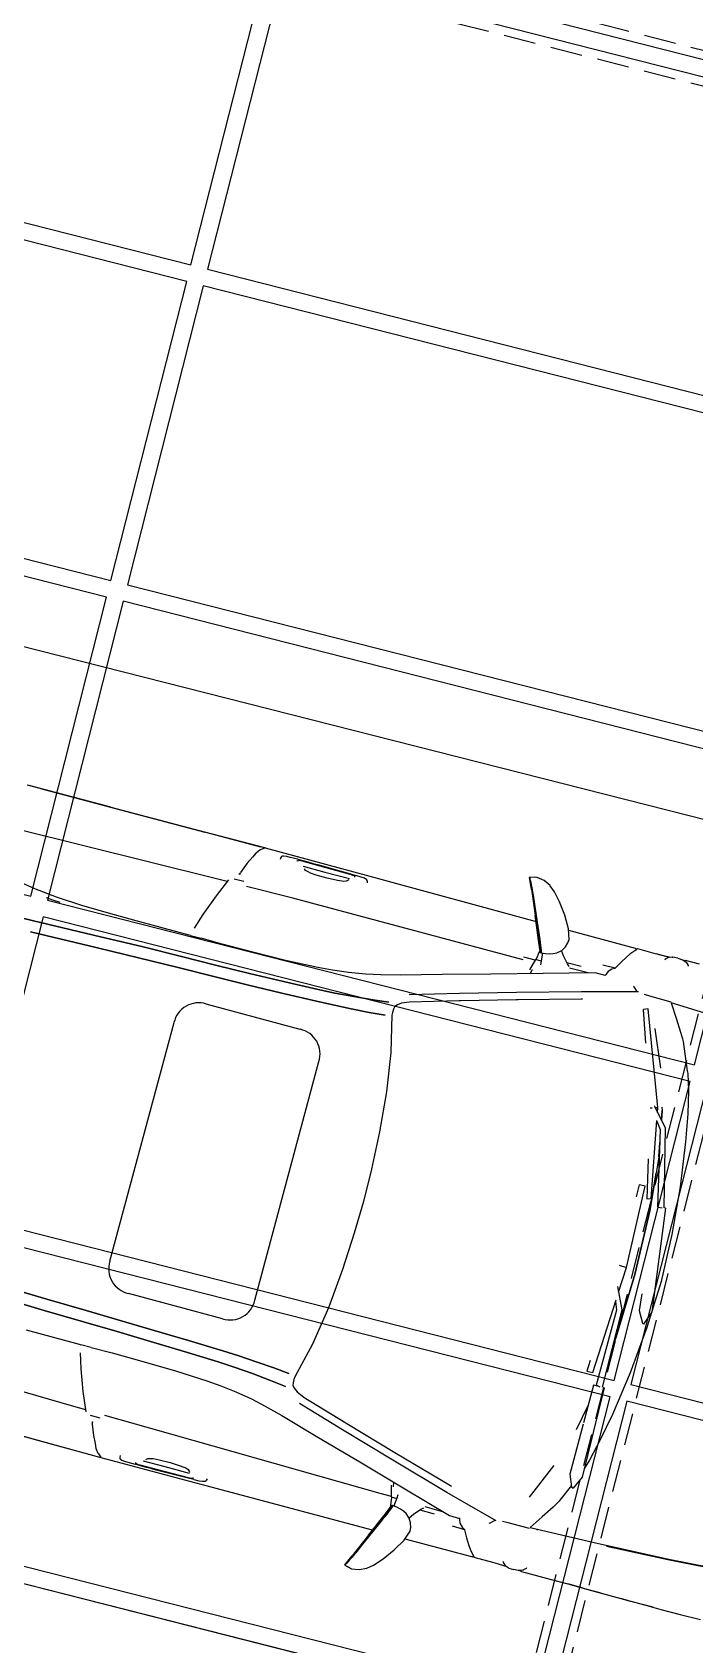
# Model space of a CAD drawing. Header units: inches. Extents: x 6322 to 85903, y -36042 to 7673.
# Drawn here: x 77690.6 to 77768, y -68 to 120.2 of the extents above; entities that cross this region are included whole.
import ezdxf

# ---------------------------------------------------------------- set-up
doc = ezdxf.new("R2010")
doc.units = ezdxf.units.IN
doc.header["$LTSCALE"] = 10
doc.linetypes.add('Amconstr', pattern=[9999, 9999, 0])
doc.linetypes.add('HIDDEN2', pattern=[0.1875, 0.125, -0.0625])
for name, color, linetype in [('ADSK_ASSOC_ENTITY_BACKUPS', 7, 'Continuous'), ('CAR1', 250, 'Continuous'), ('PARK LINE', 2, 'Continuous'), ('SHADE I SEC BEAM', 11, 'HIDDEN2'), ('SOLAR PANEL', 10, 'Continuous'), ('WALL', 4, 'Continuous')]:
    doc.layers.add(name, color=color, linetype=linetype)

# ---------------------------------------------------------------- blocks, each defined once
blk = doc.blocks.new('*U177')
at = {"layer": 'SOLAR PANEL'}
blk.add_lwpolyline([(-39, 18), (-39, -18), (39, -18), (39, 18)], close=True, dxfattribs=at)
blk = doc.blocks.new('*U178')
at = {"layer": 'SOLAR PANEL', "color": 0, "linetype": 'ByBlock', "lineweight": -2}
for p in [(80, 950), (0, 912), (80, 912), (0, 874), (80, 874), (0, 836), (80, 836), (80, 798), (160, 798), (80, 760), (160, 760), (80, 722)]:
    blk.add_blockref('*U177', p, dxfattribs=at)
blk = doc.blocks.new('*U75')
at = {"layer": 'SOLAR PANEL', "xscale": -1, "rotation": 165.7461911174656}
blk.add_blockref('*U178', (-184.49, 86.07), dxfattribs=at)
blk = doc.blocks.new('*U80')
at = {"layer": 'ADSK_ASSOC_ENTITY_BACKUPS', "linetype": 'Amconstr', "lineweight": 25}
blk.add_blockref('*U75', (0, 0), dxfattribs=at)
at = {"layer": 'SOLAR PANEL', "color": 0, "linetype": 'ByBlock', "lineweight": -2}
blk.add_blockref('*U75', (0, 0), dxfattribs=at)
blk = doc.blocks.new('*U107')
at = {"layer": 'SHADE I SEC BEAM', "ltscale": 3}
blk.add_lwpolyline([(-0.49, -1.94), (-232.13, 56.91), (-231.15, 60.78), (0.49, 1.94)], close=True, dxfattribs=at)
blk = doc.blocks.new('*U108')
at = {"layer": 'SHADE I SEC BEAM', "color": 0, "linetype": 'ByBlock', "lineweight": -2}
blk.add_blockref('*U107', (-224.55, -883.92), dxfattribs=at)
blk = doc.blocks.new('*U160')
at = {"layer": 'PARK LINE', "linetype": 'Amconstr', "lineweight": 25}
blk.add_line((-22.29, 5.66), (-218.07, 55.4), dxfattribs=at)
blk = doc.blocks.new('*U161')
at = {"layer": 'PARK LINE', "color": 0, "linetype": 'ByBlock', "lineweight": -2}
for p in [(-182.69, -719.16), (-208.79, -821.89)]:
    blk.add_blockref('*U160', p, dxfattribs=at)
blk = doc.blocks.new('*U141')
at = {"layer": 'SHADE I SEC BEAM', "ltscale": 3}
blk.add_lwpolyline([(-119.45, -478.32), (-123.32, -477.33), (119.45, 478.32), (123.32, 477.33)], close=True, dxfattribs=at)
blk = doc.blocks.new('*U142')
at = {"layer": 'WALL', "color": 0, "linetype": 'ByBlock', "lineweight": -2}
blk.add_blockref('*U141', (127.94, -32.5), dxfattribs=at)
blk = doc.blocks.new('A$C6e495745')
at = {"layer": 'CAR1'}
for p, q in [((72.96, 83), (72.29, 82.45)), ((72.98, 83.01), (72.96, 83)), ((73.79, 83.39), (72.98, 83.01)), ((74.67, 83.52), (73.79, 83.39)), ((75.54, 83.33), (74.67, 83.52)), ((75.54, 83.34), (74.95, 83.46)), ((75.53, 83.3), (74.98, 82.06)), ((75.13, 82.52), (75.26, 82.81)), ((75.45, 83.18), (75.26, 82.81)), ((75.26, 82.81), (75.37, 83.04)), ((75.26, 82.81), (75.26, 82.81)), ((75.37, 83.04), (75.45, 83.18)), ((75.45, 83.18), (75.5, 83.25)), ((75.5, 83.25), (75.53, 83.3)), ((75.53, 83.3), (75.54, 83.33)), ((75.54, 83.33), (75.54, 83.34)), ((71.42, 81.44), (70.42, 80.11)), ((72.29, 82.45), (71.42, 81.44)), ((74.52, 81.2), (73.7, 79.36)), ((73.76, 79.24), (74.98, 82.06)), ((74.18, 80.44), (74.6, 81.41)), ((74.82, 81.89), (74.52, 81.2)), ((74.6, 81.41), (74.69, 81.6)), ((74.69, 81.6), (74.79, 81.81)), ((74.79, 81.81), (74.89, 82.03)), ((74.89, 82.03), (74.97, 82.21)), ((74.97, 82.21), (75.13, 82.52)), ((74.97, 82.21), (74.97, 82.21)), ((70.42, 80.11), (69.59, 78.71)), ((73.76, 79.24), (72.61, 76.52)), ((73.7, 79.36), (72.9, 77.53)), ((73.11, 78.02), (73.64, 79.22)), ((73.64, 79.22), (74.18, 80.44)), ((36.21, 78.7), (33.75, 78.67)), ((38.54, 78.72), (36.21, 78.7)), ((40.51, 78.72), (38.54, 78.72)), ((42.71, 78.71), (39.48, 78.68)), ((43.4, 78.71), (40.51, 78.72)), ((42.71, 78.71), (43.4, 78.71)), ((45.62, 78.7), (43.4, 78.71)), ((47.81, 78.69), (45.62, 78.7)), ((47.93, 78.68), (45.79, 78.69)), ((49.8, 78.68), (47.81, 78.69)), ((47.93, 78.68), (49.8, 78.67)), ((50.73, 78.67), (49.8, 78.68)), ((49.8, 78.67), (49.8, 78.67)), ((51.84, 78.67), (49.81, 78.68)), ((53.74, 78.67), (51.84, 78.67)), ((55.42, 78.67), (53.74, 78.67)), ((54.96, 78.1), (54.99, 78.21)), ((54.99, 78.21), (55.29, 78.5)), ((55.29, 78.5), (55.71, 78.65)), ((55.42, 78.67), (55.74, 78.65)), ((55.71, 78.65), (55.8, 78.67)), ((55.8, 78.67), (56.37, 78.71)), ((56.94, 78.67), (56.37, 78.71)), ((56.94, 78.67), (57.03, 78.65)), ((57.45, 78.5), (57.03, 78.65)), ((57.18, 78.59), (58.65, 78.54)), ((57.74, 78.21), (57.45, 78.5)), ((57.78, 78.09), (57.74, 78.21)), ((58.65, 78.54), (58.92, 78.54)), ((58.92, 78.54), (61.19, 78.56)), ((61.35, 78.32), (61.19, 78.56)), ((61.41, 78.53), (61.32, 78.44)), ((61.32, 78.43), (61.32, 78.44)), ((61.32, 78.36), (61.32, 78.43)), ((61.32, 78.43), (61.32, 78.43)), ((61.82, 77.81), (61.35, 78.32)), ((61.41, 78.53), (61.47, 78.53)), ((61.47, 78.53), (69.53, 78.55)), ((61.84, 77.78), (61.82, 77.81)), ((61.88, 77.72), (61.84, 77.78)), ((62.19, 77.25), (61.88, 77.72)), ((62.63, 76.54), (62.19, 77.25)), ((69.59, 78.71), (69.2, 77.51)), ((69.2, 77.51), (69.23, 77.09)), ((72.9, 77.53), (72.47, 76.57)), ((72.7, 77.1), (73.11, 78.02)), ((73.47, 78.56), (93.59, 78.6)), ((93.59, 78.6), (106.28, 78.62)), ((93.7, 77.78), (93.74, 78)), ((93.83, 78.11), (93.74, 78)), ((94.14, 78.19), (93.83, 78.11)), ((94.56, 78.24), (94.14, 78.19)), ((95.18, 78.27), (94.56, 78.24)), ((95.18, 78.27), (95.86, 78.29)), ((95.28, 78.12), (95.26, 78.04)), ((95.28, 78.12), (95.33, 78.15)), ((95.38, 78.16), (95.33, 78.15)), ((95.52, 78.18), (95.38, 78.16)), ((95.72, 78.19), (95.52, 78.18)), ((98.79, 78.22), (95.72, 78.19)), ((95.82, 77.72), (98.8, 77.71)), ((95.86, 78.29), (97.14, 78.31)), ((95.97, 77.45), (95.87, 77.56)), ((96.11, 77.31), (95.97, 77.45)), ((96.36, 77.2), (96.11, 77.31)), ((97.12, 77.11), (96.36, 77.2)), ((97.14, 78.31), (98.44, 78.32)), ((98.44, 78.32), (99.69, 78.33)), ((101.69, 78.24), (98.79, 78.22)), ((98.8, 77.71), (101.41, 77.72)), ((99.69, 78.33), (100.37, 78.33)), ((100.37, 78.33), (101.02, 78.33)), ((100.7, 77.22), (100.4, 77.14)), ((101.01, 77.3), (100.7, 77.22)), ((101.2, 77.44), (101.01, 77.3)), ((101.02, 78.33), (102.24, 78.32)), ((101.9, 78.24), (101.69, 78.24)), ((102.08, 78.22), (101.9, 78.24)), ((102.17, 78.19), (102.08, 78.22)), ((102.1, 78.21), (102.14, 78.21)), ((102.14, 78.21), (102.22, 78.18)), ((102.22, 78.18), (102.17, 78.19)), ((102.22, 78.18), (102.24, 78.08)), ((103.14, 78.31), (102.24, 78.32)), ((103.55, 78.28), (103.14, 78.31)), ((103.9, 78.25), (103.55, 78.28)), ((104.06, 78.2), (103.9, 78.25)), ((104.14, 78.14), (104.06, 78.2)), ((104.19, 78), (104.14, 78.14)), ((104.21, 77.78), (104.19, 78)), ((106.71, 78.25), (106.28, 78.62)), ((106.3, 78.61), (113.47, 78.57)), ((106.31, 78.6), (106.32, 78.61)), ((113.54, 78.57), (106.32, 78.61)), ((106.32, 78.61), (106.32, 78.61)), ((106.8, 78.18), (106.71, 78.25)), ((107.11, 77.8), (106.8, 78.18)), ((107.13, 77.78), (107.11, 77.8)), ((107.16, 77.72), (107.13, 77.78)), ((107.4, 77.21), (107.16, 77.72)), ((107.82, 76.34), (107.4, 77.21)), ((113.47, 78.57), (124.92, 78.51)), ((125.13, 78.5), (113.54, 78.57)), ((63.09, 75.71), (62.63, 76.54)), ((63.12, 75.67), (63.09, 75.71)), ((64.6, 75.65), (63.12, 75.67)), ((63.15, 75.64), (63.12, 75.67)), ((63.46, 75.47), (63.15, 75.64)), ((63.82, 75.09), (63.46, 75.47)), ((69.34, 75.49), (68.65, 74.71)), ((69.23, 77.09), (69.39, 76.57)), ((69.72, 76.04), (69.34, 75.49)), ((69.39, 76.57), (69.7, 76.06)), ((69.7, 76.06), (70.19, 75.63)), ((70.19, 75.63), (70.55, 75.45)), ((70.55, 75.45), (70.96, 75.32)), ((70.96, 75.32), (71.44, 75.21)), ((72, 75.43), (71.96, 75.23)), ((71.96, 75.23), (71.97, 75.33)), ((71.97, 75.33), (72, 75.43)), ((72.23, 76), (72, 75.43)), ((72, 75.43), (72.11, 75.69)), ((72.61, 76.52), (72.09, 75.28)), ((72.11, 75.69), (72.23, 76)), ((72.21, 75.14), (72.14, 75.41)), ((72.47, 76.57), (72.23, 76)), ((72.23, 76), (72.36, 76.3)), ((72.36, 76.3), (72.49, 76.61)), ((72.36, 76.3), (72.47, 76.57)), ((72.47, 76.57), (72.49, 76.61)), ((72.49, 76.61), (72.51, 76.66)), ((72.51, 76.66), (72.53, 76.72)), ((72.53, 76.72), (72.56, 76.77)), ((72.56, 76.77), (72.6, 76.86)), ((72.6, 76.86), (72.64, 76.95)), ((72.64, 76.95), (72.67, 77.03)), ((72.67, 77.03), (72.7, 77.1)), ((98.36, 77.06), (97.12, 77.11)), ((99.69, 77.08), (98.36, 77.06)), ((100.4, 77.14), (99.69, 77.08)), ((108.32, 75.1), (107.82, 76.34)), ((55.77, 73.46), (48.09, 73.21)), ((54.72, 71.89), (55.77, 73.46)), ((54.93, 73.56), (54.85, 73.43)), ((55.82, 73.59), (58.4, 73.62)), ((58.4, 73.62), (59.06, 73.62)), ((59.79, 73.74), (66.22, 72.02)), ((60.4, 74.16), (59.94, 73.7)), ((60.51, 74.21), (60.4, 74.16)), ((64, 74.68), (63.82, 75.09)), ((64.03, 74.52), (64, 74.68)), ((65.23, 74.56), (64.02, 74.57)), ((71.08, 72.89), (65.23, 74.56)), ((68.27, 74.3), (66.02, 74.34)), ((68.75, 74.82), (67.03, 74.82)), ((68.65, 74.71), (68.36, 74.46)), ((71.44, 75.21), (71.98, 75.14)), ((71.67, 73.8), (71.69, 74.21)), ((71.69, 74.21), (71.77, 74.95)), ((72.38, 74.23), (71.69, 74.24)), ((71.77, 74.95), (71.79, 75.17)), ((71.96, 75.16), (71.96, 75.23)), ((71.96, 75.23), (71.98, 75.14)), ((71.98, 75.14), (71.96, 75.16)), ((71.98, 75.14), (72.04, 75.18)), ((72.01, 75.15), (71.98, 75.14)), ((72.04, 75.18), (72.01, 75.15)), ((72.04, 75.18), (72.09, 75.28)), ((72.07, 75.22), (72.04, 75.18)), ((72.09, 75.28), (72.07, 75.22)), ((72.29, 74.6), (72.21, 75.14)), ((72.33, 74.29), (72.29, 74.6)), ((72.33, 74.23), (72.33, 74.29)), ((72.74, 72.91), (72.38, 74.23)), ((73.77, 74.14), (72.4, 74.16)), ((101.62, 73.79), (73.77, 74.14)), ((107.2, 73.71), (101.62, 73.79)), ((108.8, 74.15), (107.64, 74.17)), ((108.32, 75.1), (108.32, 74.83)), ((108.4, 74.85), (108.32, 74.85)), ((108.42, 74.85), (108.4, 74.85)), ((110.35, 71.7), (109.42, 73.92)), ((110.97, 73.65), (109.53, 73.67)), ((134.68, 73.18), (110.97, 73.65)), ((39.15, 72.8), (30.9, 72.26)), ((30.95, 72.39), (39.24, 72.92)), ((48.09, 73.21), (39.15, 72.8)), ((39.24, 72.92), (46.59, 73.28)), ((53.8, 70.46), (54.72, 71.89)), ((66.22, 72.02), (73.52, 69.99)), ((76.98, 71.23), (71.08, 72.89)), ((72.42, 73.03), (72.42, 73.02)), ((72.42, 73.02), (72.53, 72.48)), ((111.27, 69.22), (110.35, 71.7)), ((53.29, 69.62), (53.37, 69.75)), ((53.37, 69.75), (53.8, 70.46)), ((54.99, 65.79), (56.8, 70.07)), ((66.04, 71.15), (65.89, 71.19)), ((73.32, 69.11), (66.04, 71.15)), ((73.52, 69.99), (79.92, 68.14)), ((82.45, 69.7), (76.98, 71.23)), ((87.19, 68.37), (82.45, 69.7)), ((52.39, 67.46), (53.23, 69.47)), ((53.23, 69.47), (53.29, 69.62)), ((73.32, 69.11), (73.1, 69.18)), ((79.6, 67.3), (73.32, 69.11)), ((79.92, 68.14), (85.55, 66.47)), ((89.35, 67.82), (87.19, 68.37)), ((91.12, 67.43), (89.35, 67.82)), ((111.83, 67.42), (111.27, 69.22)), ((51.42, 66.21), (52.1, 67.72)), ((51.66, 55.46), (51.42, 66.21)), ((52.32, 67.63), (52.1, 67.72)), ((52.9, 66.23), (52.32, 67.63)), ((52.91, 60.21), (52.9, 66.23)), ((79.72, 67.26), (79.6, 67.3)), ((85.33, 65.61), (79.72, 67.26)), ((93.1, 67.1), (91.12, 67.43)), ((94.97, 66.87), (93.1, 67.1)), ((96.69, 66.72), (94.97, 66.87)), ((100.54, 66.55), (96.69, 66.72)), ((104.34, 66.48), (100.54, 66.55)), ((108.21, 66.47), (104.34, 66.48)), ((110.76, 66.48), (108.21, 66.47)), ((110.76, 66.48), (112.02, 66.49)), ((110.76, 66.48), (110.76, 66.48)), ((112.19, 66.49), (112.02, 66.49)), ((118.62, 66.49), (112.19, 66.49)), ((50.51, 61.45), (51.12, 64.09)), ((51.12, 64.09), (51.44, 65.11)), ((54.98, 65.77), (54.99, 65.79)), ((86.18, 65.24), (85.25, 65.64)), ((86.58, 64.96), (86.18, 65.24)), ((86.83, 64.66), (86.58, 64.96)), ((86.91, 64.33), (86.83, 64.66)), ((86.93, 63.94), (86.91, 64.33)), ((89.52, 64.77), (87.63, 64.98)), ((87.63, 64.98), (89.52, 64.77)), ((91.77, 64.54), (89.52, 64.77)), ((89.52, 64.77), (91.77, 64.54)), ((94.02, 64.36), (91.77, 64.54)), ((91.77, 64.54), (94.02, 64.36)), ((96, 64.25), (94.02, 64.36)), ((94.02, 64.36), (96, 64.25)), ((100.14, 64.11), (96, 64.25)), ((96, 64.25), (100.14, 64.11)), ((104.23, 64), (100.14, 64.11)), ((100.14, 64.11), (104.23, 64)), ((108.3, 63.9), (104.23, 64)), ((104.23, 64), (108.3, 63.9)), ((85.87, 59.38), (86.88, 63.6)), ((86.88, 63.6), (86.93, 63.94)), ((87.67, 63.42), (89.53, 63.24)), ((89.53, 63.24), (87.67, 63.42)), ((89.53, 63.24), (91.69, 63.08)), ((91.69, 63.08), (89.53, 63.24)), ((91.69, 63.08), (93.85, 62.97)), ((93.85, 62.97), (91.69, 63.08)), ((93.85, 62.97), (95.81, 62.89)), ((95.81, 62.89), (93.85, 62.97)), ((95.81, 62.89), (99.99, 62.75)), ((99.99, 62.75), (95.81, 62.89)), ((99.99, 62.75), (104.15, 62.64)), ((104.15, 62.64), (99.99, 62.75)), ((104.15, 62.64), (108.3, 62.55)), ((108.3, 62.55), (104.15, 62.64)), ((112.41, 63.83), (108.3, 63.9)), ((108.3, 63.9), (112.41, 63.83)), ((108.3, 62.55), (112.45, 62.48)), ((112.45, 62.48), (108.3, 62.55)), ((117.2, 63.74), (112.41, 63.83)), ((112.41, 63.83), (117.2, 63.74)), ((112.45, 62.48), (117.23, 62.39)), ((112.45, 62.48), (112.45, 62.48)), ((117.23, 62.39), (112.45, 62.48)), ((122.16, 63.61), (117.2, 63.74)), ((117.2, 63.74), (122.16, 63.61)), ((117.23, 62.39), (122.17, 62.26)), ((122.17, 62.26), (117.23, 62.39)), ((49.91, 58.24), (50.51, 61.45)), ((52.92, 57.92), (53.53, 61.07)), ((52.92, 55.49), (52.91, 60.05)), ((85.19, 54.81), (85.87, 59.38)), ((96.8, 59.26), (108.18, 59.26)), ((102.49, 59.26), (105.5, 59.26)), ((49.17, 53.01), (49.91, 58.24)), ((51.66, 55.46), (51.75, 55.46)), ((52.01, 46.15), (51.9, 55.47)), ((52.51, 55.44), (52.17, 55.48)), ((52.3, 55.47), (52.92, 55.49)), ((52.46, 55.45), (52.46, 55.47)), ((52.63, 55.43), (52.51, 55.44)), ((52.61, 46.33), (52.63, 55.43)), ((84.76, 50.09), (85.19, 54.81)), ((93.73, 56.19), (93.73, 27.36)), ((111.25, 56.19), (111.25, 27.36)), ((48.65, 47.37), (49.17, 53.01)), ((53.41, 54.09), (52.96, 45.2)), ((54.1, 54.11), (53.41, 54.09)), ((54.06, 52.8), (54.1, 54.11)), ((51.85, 49.39), (51.63, 41.76)), ((51.63, 41.76), (51.85, 49.38)), ((51.85, 49.38), (51.96, 50.47)), ((51.96, 50.47), (51.85, 49.39)), ((84.53, 45.62), (84.76, 50.09)), ((48.45, 41.76), (48.65, 47.37)), ((48.58, 45.53), (49.13, 47.1)), ((49.28, 47.02), (49.13, 47.1)), ((50.16, 33.35), (48.58, 45.51)), ((50.04, 45.69), (49.28, 47.02)), ((50.26, 43.73), (50.04, 45.69)), ((53.21, 43.66), (52.01, 46.15)), ((52.97, 45.39), (52.61, 46.33)), ((84.45, 41.76), (84.53, 45.62)), ((52.92, 44.27), (52.76, 41.22)), ((53.21, 43.66), (53.23, 43.66)), ((48.65, 36.15), (48.45, 41.76)), ((51.85, 34.14), (51.63, 41.76)), ((51.63, 41.76), (51.85, 34.13)), ((84.53, 37.9), (84.45, 41.76)), ((52.76, 41.22), (53.13, 31.51)), ((53.55, 41.2), (52.76, 41.22)), ((53.68, 41.21), (53.55, 41.2)), ((84.76, 33.43), (84.53, 37.9)), ((49.17, 30.51), (48.65, 36.15)), ((52.49, 27.78), (51.85, 34.14)), ((51.85, 34.13), (52.29, 29.7)), ((50.16, 33.35), (50.3, 33.36)), ((52.64, 24.32), (50.39, 33.38)), ((51.04, 33.46), (50.57, 33.41)), ((51.07, 33.48), (51.04, 33.46)), ((53.15, 24.64), (51.12, 33.48)), ((52.57, 32.88), (52.07, 32.69)), ((52.07, 32.69), (53.79, 23.74)), ((53.63, 28.33), (52.57, 32.88)), ((53.86, 31.53), (53.84, 32.99)), ((85.19, 28.71), (84.76, 33.43)), ((49.91, 25.28), (49.17, 30.51)), ((53.13, 31.51), (53.82, 31.53)), ((53.86, 31.53), (53.82, 31.53)), ((85.87, 24.14), (85.19, 28.71)), ((52.49, 27.8), (52.81, 26.12)), ((52.81, 26.15), (52.49, 27.78)), ((50.51, 22.07), (49.91, 25.28)), ((53.78, 23.83), (53.15, 24.64)), ((54.52, 22.2), (52.64, 24.32)), ((53.53, 22.44), (53.31, 23.56)), ((53.31, 23.56), (53.53, 22.44)), ((53.97, 22.82), (54.08, 22.24)), ((86.88, 19.92), (85.87, 24.14)), ((96.8, 24.29), (108.18, 24.29)), ((51.12, 19.43), (50.51, 22.07)), ((53.65, 22.07), (53.53, 22.44)), ((53.53, 22.44), (53.53, 22.44)), ((54.4, 22.34), (54.08, 22.24)), ((54.08, 22.24), (58.17, 11.43)), ((54.52, 22.2), (54.54, 22.21)), ((54.86, 22.49), (54.74, 22.45)), ((54.95, 22.53), (54.86, 22.49)), ((54.95, 22.53), (54.86, 22.49)), ((99.99, 20.76), (95.81, 20.63)), ((95.81, 20.63), (99.99, 20.76)), ((104.15, 20.88), (99.99, 20.76)), ((99.99, 20.76), (104.15, 20.88)), ((108.3, 20.97), (104.15, 20.88)), ((104.15, 20.88), (108.3, 20.97)), ((112.45, 21.04), (108.3, 20.97)), ((108.3, 20.97), (112.45, 21.04)), ((117.23, 21.13), (112.45, 21.04)), ((112.45, 21.04), (117.23, 21.13)), ((122.17, 21.26), (117.23, 21.13)), ((117.23, 21.13), (122.17, 21.26)), ((126.69, 21.39), (122.17, 21.26)), ((122.17, 21.26), (126.69, 21.39)), ((130.19, 21.48), (126.69, 21.39)), ((126.69, 21.39), (130.19, 21.48)), ((51.72, 17.5), (51.12, 19.43)), ((86.58, 18.56), (86.83, 18.86)), ((86.83, 18.86), (86.91, 19.19)), ((86.93, 19.58), (86.88, 19.92)), ((86.91, 19.19), (86.93, 19.58)), ((89.53, 20.28), (87.67, 20.1)), ((87.67, 20.1), (89.53, 20.28)), ((89.52, 18.75), (91.77, 18.97)), ((91.77, 18.97), (89.52, 18.75)), ((91.69, 20.43), (89.53, 20.28)), ((89.53, 20.28), (91.69, 20.43)), ((93.85, 20.55), (91.69, 20.43)), ((91.69, 20.43), (93.85, 20.55)), ((91.77, 18.97), (94.02, 19.16)), ((94.02, 19.16), (91.77, 18.97)), ((95.81, 20.63), (93.85, 20.55)), ((93.85, 20.55), (95.81, 20.63)), ((94.02, 19.16), (96, 19.27)), ((96, 19.27), (94.02, 19.16)), ((96, 19.27), (100.14, 19.41)), ((100.14, 19.41), (96, 19.27)), ((100.14, 19.41), (104.23, 19.52)), ((104.23, 19.52), (100.14, 19.41)), ((104.23, 19.52), (108.3, 19.62)), ((108.3, 19.62), (104.23, 19.52)), ((108.3, 19.62), (112.41, 19.69)), ((112.41, 19.69), (108.3, 19.62)), ((112.41, 19.69), (117.2, 19.78)), ((117.2, 19.78), (112.41, 19.69)), ((117.2, 19.78), (122.16, 19.91)), ((122.16, 19.91), (117.2, 19.78)), ((122.16, 19.91), (126.69, 20.05)), ((126.69, 20.05), (122.16, 19.91)), ((126.69, 20.05), (130.2, 20.14)), ((130.2, 20.14), (126.69, 20.05)), ((130.2, 20.14), (133.63, 20.23)), ((133.63, 20.23), (130.2, 20.14)), ((51.81, 17.35), (51.72, 17.5)), ((51.9, 17.2), (51.81, 17.35)), ((51.96, 17.08), (51.9, 17.2)), ((52, 16.98), (51.96, 17.08)), ((53.23, 14.04), (52, 16.98)), ((54.99, 17.73), (54.98, 17.75)), ((56.8, 13.45), (54.99, 17.73)), ((79.72, 16.25), (85.33, 17.91)), ((85.55, 17.05), (79.92, 15.38)), ((85.33, 17.91), (86.18, 18.28)), ((85.55, 17.05), (85.57, 17.05)), ((86.18, 18.28), (86.58, 18.56)), ((87.63, 18.54), (89.52, 18.75)), ((89.52, 18.75), (87.63, 18.54)), ((96.69, 16.79), (100.54, 16.97)), ((100.54, 16.97), (104.34, 17.04)), ((104.34, 17.04), (108.21, 17.05)), ((108.21, 17.05), (110.76, 17.04)), ((110.76, 17.04), (110.76, 17.04)), ((112.02, 17.03), (110.76, 17.04)), ((112.02, 17.03), (112.19, 17.03)), ((112.19, 17.03), (118.62, 17.03)), ((118.62, 17.03), (121.98, 17.01)), ((121.98, 17.01), (125.2, 16.94)), ((125.2, 16.94), (128.31, 16.78)), ((127.74, 17.27), (128.62, 17.24)), ((128.62, 17.24), (129.41, 17.15)), ((58.7, 11.64), (57.43, 15.36)), ((73.32, 14.41), (79.6, 16.22)), ((79.92, 15.38), (73.52, 13.53)), ((79.6, 16.22), (79.72, 16.25)), ((82.45, 13.82), (87.19, 15.15)), ((87.19, 15.15), (89.35, 15.7)), ((89.35, 15.7), (91.12, 16.09)), ((91.12, 16.09), (93.1, 16.42)), ((93.1, 16.42), (94.97, 16.65)), ((94.97, 16.65), (96.69, 16.79)), ((111.27, 14.3), (111.83, 16.1)), ((128.31, 16.78), (131.02, 16.52)), ((131.02, 16.52), (133.15, 16.16)), ((53.29, 13.9), (53.23, 14.04)), ((53.37, 13.77), (53.29, 13.9)), ((53.8, 13.06), (53.37, 13.77)), ((56.81, 13.44), (56.8, 13.45)), ((66.04, 12.37), (73.1, 14.34)), ((73.52, 13.53), (66.22, 11.49)), ((73.1, 14.34), (73.32, 14.41)), ((76.98, 12.29), (82.45, 13.82)), ((110.35, 11.81), (111.27, 14.3)), ((54.72, 11.63), (53.8, 13.06)), ((55.77, 10.06), (54.72, 11.63)), ((58.17, 11.43), (58.67, 11.62)), ((58.7, 11.64), (58.67, 11.62)), ((66.22, 11.49), (59.79, 9.78)), ((65.86, 12.32), (66.04, 12.37)), ((71.08, 10.63), (76.98, 12.29)), ((109.42, 9.6), (110.35, 11.81)), ((48.09, 10.31), (55.77, 10.06)), ((58.4, 9.9), (55.82, 9.93)), ((59.06, 9.9), (58.4, 9.9)), ((59.94, 9.82), (60.4, 9.36)), ((65.23, 8.95), (71.08, 10.63)), ((71.69, 9.31), (71.67, 9.72)), ((72.38, 9.29), (72.75, 10.63)), ((72.53, 11.04), (72.42, 10.5)), ((72.42, 10.5), (72.42, 10.49)), ((73.77, 9.7), (101.62, 9.73)), ((101.62, 9.73), (107.2, 9.81)), ((109.53, 9.84), (110.97, 9.87)), ((110.97, 9.87), (134.68, 10.34)), ((60.4, 9.36), (60.51, 9.31)), ((62.63, 6.98), (63.09, 7.8)), ((63.09, 7.8), (63.12, 7.85)), ((63.12, 7.85), (63.15, 7.88)), ((63.12, 7.85), (64.6, 7.87)), ((63.15, 7.88), (63.46, 8.05)), ((63.46, 8.05), (63.82, 8.43)), ((63.82, 8.43), (64, 8.84)), ((64, 8.84), (64.03, 9)), ((64.02, 8.95), (65.23, 8.95)), ((66.02, 9.18), (68.27, 9.22)), ((67.02, 8.7), (68.75, 8.7)), ((68.36, 9.06), (68.65, 8.81)), ((68.65, 8.81), (69.34, 8.03)), ((69.34, 8.03), (69.72, 7.48)), ((70.19, 7.89), (69.7, 7.46)), ((70.55, 8.07), (70.19, 7.89)), ((70.96, 8.2), (70.55, 8.07)), ((71.44, 8.3), (70.96, 8.2)), ((71.98, 8.38), (71.44, 8.3)), ((71.77, 8.57), (71.69, 9.31)), ((71.69, 9.28), (72.38, 9.29)), ((71.79, 8.35), (71.77, 8.57)), ((71.96, 8.35), (71.98, 8.38)), ((71.98, 8.38), (71.96, 8.29)), ((71.96, 8.29), (71.96, 8.35)), ((71.97, 8.19), (71.96, 8.29)), ((71.96, 8.29), (72, 8.09)), ((72, 8.09), (71.97, 8.19)), ((71.98, 8.38), (72.01, 8.36)), ((72.04, 8.34), (71.98, 8.38)), ((72.11, 7.83), (72, 8.09)), ((72, 8.09), (72.23, 7.52)), ((72.01, 8.36), (72.04, 8.34)), ((72.04, 8.34), (72.07, 8.29)), ((72.09, 8.24), (72.04, 8.34)), ((72.07, 8.29), (72.09, 8.24)), ((72.09, 8.24), (72.61, 7)), ((72.23, 7.52), (72.11, 7.83)), ((72.14, 8.11), (72.21, 8.38)), ((72.21, 8.38), (72.29, 8.92)), ((72.29, 8.92), (72.33, 9.23)), ((72.33, 9.23), (72.33, 9.29)), ((72.4, 9.36), (73.77, 9.38)), ((107.64, 9.35), (108.8, 9.37)), ((107.82, 7.18), (108.32, 8.42)), ((108.32, 8.69), (108.32, 8.42)), ((108.32, 8.67), (108.4, 8.67)), ((108.4, 8.67), (108.42, 8.67)), ((61.35, 5.2), (61.82, 5.71)), ((61.82, 5.71), (61.84, 5.74)), ((61.84, 5.74), (61.88, 5.8)), ((61.88, 5.8), (62.19, 6.27)), ((62.19, 6.27), (62.63, 6.98)), ((69.23, 6.43), (69.2, 6.01)), ((69.2, 6.01), (69.59, 4.81)), ((69.39, 6.94), (69.23, 6.43)), ((69.7, 7.46), (69.39, 6.94)), ((72.36, 7.21), (72.23, 7.52)), ((72.23, 7.52), (72.47, 6.95)), ((72.49, 6.9), (72.36, 7.21)), ((72.47, 6.95), (72.36, 7.21)), ((72.49, 6.9), (72.47, 6.95)), ((72.47, 6.95), (72.9, 5.99)), ((72.51, 6.85), (72.49, 6.9)), ((72.53, 6.8), (72.51, 6.85)), ((72.56, 6.75), (72.53, 6.8)), ((72.6, 6.66), (72.56, 6.75)), ((72.64, 6.57), (72.6, 6.66)), ((72.61, 7), (73.76, 4.28)), ((72.67, 6.49), (72.64, 6.57)), ((72.7, 6.42), (72.67, 6.49)), ((73.11, 5.5), (72.7, 6.42)), ((72.9, 5.99), (73.7, 4.16)), ((93.74, 5.52), (93.7, 5.74)), ((98.8, 5.81), (95.82, 5.8)), ((95.87, 5.96), (95.97, 6.07)), ((95.97, 6.07), (96.11, 6.21)), ((96.11, 6.21), (96.36, 6.32)), ((96.36, 6.32), (97.12, 6.4)), ((97.12, 6.4), (98.36, 6.45)), ((98.36, 6.45), (99.69, 6.43)), ((101.41, 5.8), (98.8, 5.81)), ((99.69, 6.43), (100.4, 6.38)), ((100.4, 6.38), (100.7, 6.3)), ((100.7, 6.3), (101.01, 6.22)), ((101.01, 6.22), (101.2, 6.08)), ((104.19, 5.52), (104.21, 5.74)), ((106.8, 5.34), (107.11, 5.72)), ((107.11, 5.72), (107.13, 5.74)), ((107.13, 5.74), (107.16, 5.8)), ((107.16, 5.8), (107.4, 6.3)), ((107.4, 6.3), (107.82, 7.18)), ((53.74, 4.85), (55.42, 4.85)), ((54.99, 5.31), (54.96, 5.42)), ((55.29, 5.02), (54.99, 5.31)), ((55.71, 4.87), (55.29, 5.02)), ((55.74, 4.86), (55.42, 4.85)), ((55.8, 4.85), (55.71, 4.87)), ((56.37, 4.81), (55.8, 4.85)), ((56.37, 4.81), (56.94, 4.85)), ((57.03, 4.87), (56.94, 4.85)), ((57.03, 4.87), (57.45, 5.02)), ((58.62, 4.98), (57.18, 4.92)), ((57.31, 4.97), (58.92, 4.98)), ((57.45, 5.02), (57.74, 5.31)), ((57.74, 5.31), (57.78, 5.43)), ((61.19, 4.96), (58.92, 4.98)), ((61.19, 4.96), (61.35, 5.2)), ((61.32, 5.08), (61.32, 5.16)), ((61.32, 5.08), (61.41, 4.99)), ((61.32, 5.08), (61.32, 5.08)), ((61.32, 5.08), (61.32, 5.08)), ((61.47, 4.99), (61.41, 4.99)), ((69.53, 4.97), (61.47, 4.99)), ((69.59, 4.81), (70.42, 3.41)), ((73.64, 4.3), (73.11, 5.5)), ((93.59, 4.92), (73.47, 4.96)), ((74.18, 3.08), (73.64, 4.3)), ((73.7, 4.16), (74.52, 2.32)), ((74.98, 1.46), (73.76, 4.28)), ((106.28, 4.9), (93.59, 4.92)), ((93.74, 5.52), (93.83, 5.41)), ((93.83, 5.41), (94.14, 5.32)), ((94.14, 5.32), (94.56, 5.28)), ((94.56, 5.28), (95.18, 5.25)), ((95.86, 5.23), (95.18, 5.25)), ((95.26, 5.48), (95.28, 5.4)), ((95.33, 5.37), (95.28, 5.4)), ((95.33, 5.37), (95.38, 5.36)), ((95.38, 5.36), (95.52, 5.34)), ((95.52, 5.34), (95.72, 5.33)), ((95.72, 5.33), (98.79, 5.3)), ((97.14, 5.21), (95.86, 5.23)), ((98.44, 5.2), (97.14, 5.21)), ((99.69, 5.19), (98.44, 5.2)), ((98.79, 5.3), (101.69, 5.28)), ((100.37, 5.19), (99.69, 5.19)), ((101.02, 5.19), (100.37, 5.19)), ((102.24, 5.2), (101.02, 5.19)), ((101.69, 5.28), (101.9, 5.28)), ((101.9, 5.28), (102.08, 5.3)), ((102.08, 5.3), (102.17, 5.33)), ((102.14, 5.31), (102.11, 5.31)), ((102.22, 5.34), (102.14, 5.31)), ((102.17, 5.33), (102.22, 5.34)), ((102.24, 5.44), (102.22, 5.34)), ((102.24, 5.2), (103.14, 5.21)), ((103.14, 5.21), (103.55, 5.23)), ((103.55, 5.23), (103.9, 5.27)), ((103.9, 5.27), (104.06, 5.31)), ((104.06, 5.31), (104.14, 5.38)), ((104.14, 5.38), (104.19, 5.52)), ((106.28, 4.9), (106.71, 5.27)), ((106.32, 4.91), (106.3, 4.91)), ((106.32, 4.91), (106.31, 4.92)), ((106.32, 4.91), (113.54, 4.95)), ((106.32, 4.91), (106.32, 4.91)), ((106.71, 5.27), (106.8, 5.34)), ((113.47, 4.95), (106.81, 4.91)), ((124.92, 5), (113.47, 4.95)), ((125.11, 5.01), (113.54, 4.95)), ((124.92, 5), (134.94, 5.04)), ((133.4, 5.04), (125.11, 5.01)), ((125.13, 5.02), (134.37, 5.05)), ((125.14, 5.02), (125.13, 5.02)), ((134.37, 5.05), (134.97, 5.05)), ((70.42, 3.41), (71.42, 2.07)), ((71.42, 2.07), (72.29, 1.07)), ((74.6, 2.11), (74.18, 3.08)), ((74.52, 2.32), (74.83, 1.63)), ((74.69, 1.92), (74.6, 2.11)), ((74.79, 1.71), (74.69, 1.92)), ((72.29, 1.07), (72.96, 0.52)), ((72.96, 0.52), (72.98, 0.51)), ((72.98, 0.51), (73.79, 0.13)), ((73.79, 0.13), (74.67, 0)), ((74.67, 0), (75.54, 0.19)), ((74.89, 1.49), (74.79, 1.71)), ((74.86, 0.04), (75.54, 0.18)), ((74.97, 1.31), (74.89, 1.49)), ((75.13, 1), (74.97, 1.31)), ((74.97, 1.31), (74.97, 1.3)), ((74.98, 1.46), (75.53, 0.21)), ((75.26, 0.71), (75.13, 1)), ((75.37, 0.48), (75.26, 0.71)), ((75.26, 0.71), (75.45, 0.34)), ((75.26, 0.71), (75.26, 0.71)), ((75.45, 0.34), (75.37, 0.48)), ((75.5, 0.26), (75.45, 0.34)), ((75.53, 0.21), (75.5, 0.26)), ((75.54, 0.19), (75.53, 0.21)), ((75.54, 0.18), (75.54, 0.19))]:
    blk.add_line(p, q, dxfattribs=at)
for centre, start, end in [((96.66, 56.33), 87.1848, 182.6876), ((108.32, 56.33), 357.3124, 92.8152), ((96.66, 27.22), 177.3124, 272.8152), ((108.32, 27.22), 267.1848, 2.6876)]:
    blk.add_arc(centre, 2.94, start, end, dxfattribs=at)

msp = doc.modelspace()

# ---------------------------------------------------------------- linework, layer by layer
at = {"linetype": 'Amconstr', "lineweight": 25}
msp.add_circle((60708.4733, -17819.81171), 18222, dxfattribs=at)

# ---------------------------------------------------------------- block references
at = {"layer": 'CAR1', "rotation": 164.9497587353136}
msp.add_blockref('A$C6e495745', (77821.70371, 2.18303), dxfattribs=at)
at = {"layer": 'PARK LINE', "linetype": 'Amconstr', "lineweight": 25, "xscale": -1, "rotation": 151.4923822348115}
msp.add_blockref('*U161', (77644.57175, -814.97957), dxfattribs=at)
at = {"layer": 'SHADE I SEC BEAM', "linetype": 'Amconstr', "lineweight": 25, "xscale": -1, "rotation": 151.4923822347902}
msp.add_blockref('*U108', (77649.74232, -794.62606), dxfattribs=at)
at = {"layer": 'SOLAR PANEL', "linetype": 'Amconstr', "lineweight": 25, "xscale": -1, "rotation": 151.4923822348075}
msp.add_blockref('*U80', (77654.42046, -776.21098), dxfattribs=at)
at = {"layer": 'WALL'}
msp.add_blockref('*U142', (77556.54412, -300.46607), dxfattribs=at)

doc.saveas('drawing.dxf')
